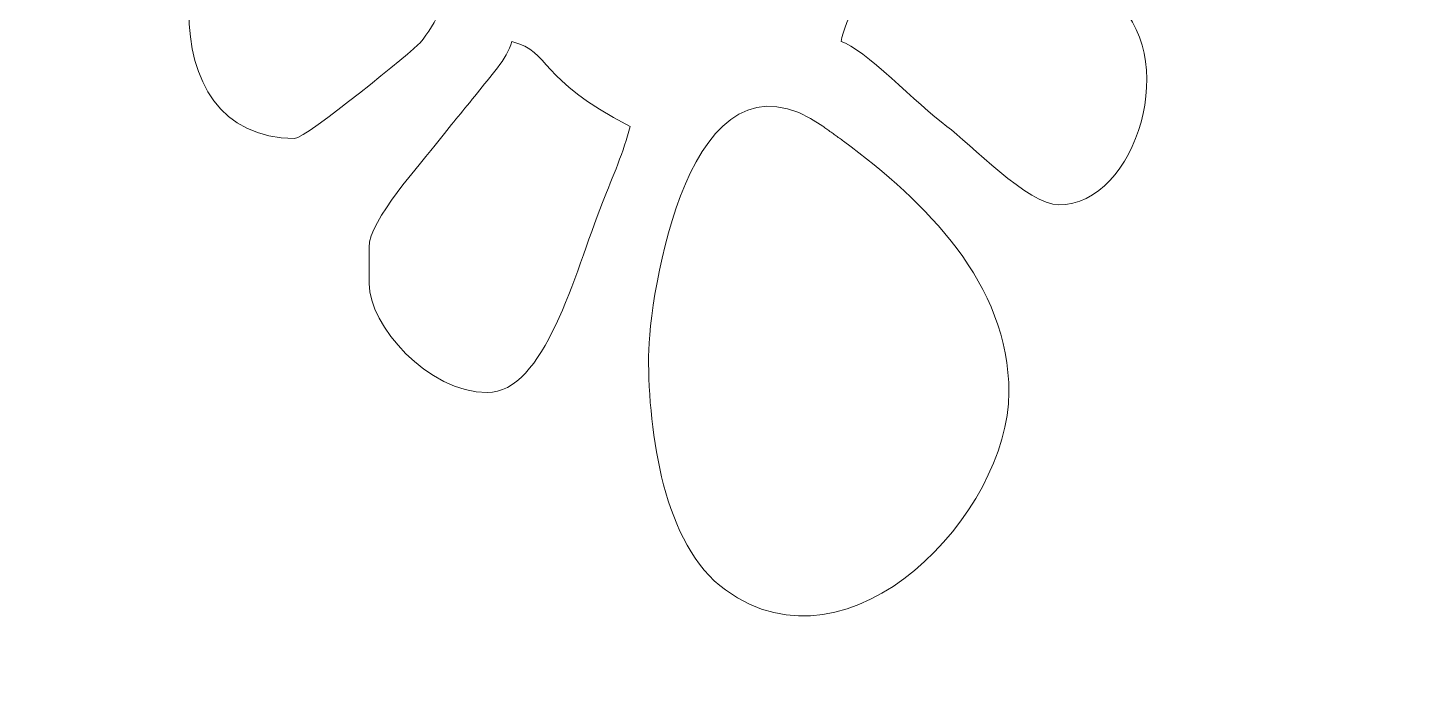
# Model space of a CAD drawing. Header units: centimetres. Extents: x -11.7 to 11.7, y -11.4 to 11.4.
# Drawn here: x 5.11 to 5.847, y 5.987 to 6.342 of the extents above; entities that cross this region are included whole.
import ezdxf

# ---------------------------------------------------------------- set-up
doc = ezdxf.new("R2010")
doc.units = ezdxf.units.CM
doc.header["$MEASUREMENT"] = 0
doc.layers.add('Layer 1', color=7, linetype='Continuous')

msp = doc.modelspace()

# ---------------------------------------------------------------- linework, layer by layer
at = {"layer": 'Layer 1', "lineweight": 9}
for points, knots in [([(0.34511, 11.38151), (0.34511, 11.38151), (11.72662, 11.38151), (11.72662, 11.38151), (11.72662, 11.38151), (11.72662, 11.38151), (11.72662, 11.38151), (11.72662, 11.38151), (11.72662, -11.38151), (11.72662, -11.38151), (11.72662, -11.38151), (11.72662, -11.38151), (11.72662, -11.38151), (11.72662, -11.38151), (0.34511, -11.38151), (0.34511, -11.38151), (0.34511, -11.38151), (0.34511, -11.38151), (0.34511, -11.38151), (0.34511, -11.38151), (0.34511, 11.38151), (0.34511, 11.38151)], [0, 0, 0, 0, 0.142857, 0.142857, 0.142857, 0.285714, 0.285714, 0.285714, 0.428571, 0.428571, 0.428571, 0.571429, 0.571429, 0.571429, 0.714286, 0.714286, 0.714286, 0.857143, 0.857143, 0.857143, 1, 1, 1, 1]), ([(5.19573, 6.35109), (5.19573, 6.31453), (5.2126, 6.28373), (5.25178, 6.28373), (5.25178, 6.28373), (5.25178, 6.28373), (5.25178, 6.28373), (5.25805, 6.28373), (5.31534, 6.33099), (5.31833, 6.33443), (5.31833, 6.33443), (5.31833, 6.33443), (5.31833, 6.33443), (5.33579, 6.35474), (5.3443, 6.39442), (5.32636, 6.4205), (5.32636, 6.4205), (5.32635, 6.4205), (5.32635, 6.4205), (5.31744, 6.43338), (5.30348, 6.43999), (5.28748, 6.43531), (5.28748, 6.43531), (5.28748, 6.43531), (5.28748, 6.43531), (5.276, 6.43198), (5.26197, 6.41868), (5.25224, 6.41161), (5.25224, 6.41161), (5.25224, 6.41161), (5.25224, 6.41161), (5.24039, 6.40303), (5.23081, 6.39473), (5.21924, 6.38599), (5.21924, 6.38599), (5.21924, 6.38599), (5.21924, 6.38599), (5.20855, 6.37793), (5.19577, 6.36925), (5.19577, 6.35109), (5.19577, 6.35109), (5.19577, 6.35109), (5.19577, 6.35109), (5.19577, 6.35109), (5.19573, 6.35109), (5.19573, 6.35109)], [0, 0, 0, 0, 0.066667, 0.066667, 0.066667, 0.133333, 0.133333, 0.133333, 0.2, 0.2, 0.2, 0.266667, 0.266667, 0.266667, 0.333333, 0.333333, 0.333333, 0.4, 0.4, 0.4, 0.466667, 0.466667, 0.466667, 0.533333, 0.533333, 0.533333, 0.6, 0.6, 0.6, 0.666667, 0.666667, 0.666667, 0.733333, 0.733333, 0.733333, 0.8, 0.8, 0.8, 0.866667, 0.866667, 0.866667, 0.933333, 0.933333, 0.933333, 1, 1, 1, 1]), ([(5.54169, 6.33506), (5.55314, 6.33209), (5.5826, 6.30141), (5.59774, 6.29014), (5.59774, 6.29014), (5.59774, 6.29014), (5.59774, 6.29014), (5.60951, 6.28137), (5.64125, 6.24844), (5.65705, 6.24844), (5.65705, 6.24844), (5.65705, 6.24844), (5.65705, 6.24844), (5.69862, 6.24844), (5.72288, 6.32879), (5.68477, 6.35884), (5.68477, 6.35884), (5.68477, 6.35884), (5.68477, 6.35884), (5.68477, 6.35884), (5.57135, 6.40884), (5.57135, 6.40884), (5.57135, 6.40884), (5.57134, 6.40884), (5.57134, 6.40884), (5.56816, 6.40244), (5.56741, 6.39574), (5.56519, 6.38921), (5.56519, 6.38921), (5.56519, 6.38921), (5.56519, 6.38921), (5.558, 6.3681), (5.54266, 6.3459), (5.54173, 6.33506), (5.54173, 6.33506), (5.54173, 6.33506), (5.54173, 6.33506), (5.54173, 6.33506), (5.54169, 6.33506), (5.54169, 6.33506)], [0, 0, 0, 0, 0.076923, 0.076923, 0.076923, 0.153846, 0.153846, 0.153846, 0.230769, 0.230769, 0.230769, 0.307692, 0.307692, 0.307692, 0.384615, 0.384615, 0.384615, 0.461538, 0.461538, 0.461538, 0.538462, 0.538462, 0.538462, 0.615385, 0.615385, 0.615385, 0.692308, 0.692308, 0.692308, 0.769231, 0.769231, 0.769231, 0.846154, 0.846154, 0.846154, 0.923077, 0.923077, 0.923077, 1, 1, 1, 1]), ([(5.63069, 6.14899), (5.63069, 6.20674), (5.58651, 6.25008), (5.54295, 6.28226), (5.54295, 6.28226), (5.54295, 6.28226), (5.54295, 6.28226), (5.54295, 6.28226), (5.54295, 6.28226), (5.54295, 6.28226), (5.54295, 6.28226), (5.54295, 6.28226), (5.54295, 6.28226), (5.54221, 6.28281), (5.54148, 6.28335), (5.54074, 6.28389), (5.54074, 6.28389), (5.54074, 6.28389), (5.54074, 6.28389), (5.54, 6.28443), (5.53926, 6.28496), (5.53853, 6.2855), (5.53853, 6.2855), (5.53853, 6.2855), (5.53853, 6.2855), (5.53779, 6.28603), (5.53705, 6.28656), (5.53632, 6.28709), (5.53632, 6.28709), (5.53632, 6.28709), (5.53632, 6.28709), (5.53632, 6.28709), (5.53632, 6.28709), (5.53632, 6.28709), (5.53632, 6.28709), (5.53632, 6.28709), (5.53632, 6.28709), (5.53558, 6.28761), (5.53485, 6.28814), (5.53412, 6.28866), (5.53412, 6.28866), (5.53411, 6.28866), (5.53411, 6.28866), (5.53338, 6.28918), (5.53265, 6.28969), (5.53192, 6.29021), (5.53192, 6.29021), (5.53192, 6.29021), (5.53192, 6.29021), (5.46085, 6.34013), (5.4396, 6.19925), (5.4396, 6.16824), (5.4396, 6.16824), (5.4396, 6.16824), (5.4396, 6.16824), (5.43959, 6.16824), (5.43956, 6.16824), (5.43956, 6.16824), (5.43956, 6.16824), (5.43956, 6.16823), (5.43956, 6.16823), (5.43956, 6.12758), (5.44727, 6.0683), (5.48033, 6.04429), (5.48033, 6.04429), (5.48033, 6.04429), (5.48033, 6.04429), (5.54713, 5.99578), (5.63069, 6.08544), (5.63069, 6.14899)], [0, 0, 0, 0, 0.043478, 0.043478, 0.043478, 0.086957, 0.086957, 0.086957, 0.130435, 0.130435, 0.130435, 0.173913, 0.173913, 0.173913, 0.217391, 0.217391, 0.217391, 0.26087, 0.26087, 0.26087, 0.304348, 0.304348, 0.304348, 0.347826, 0.347826, 0.347826, 0.391304, 0.391304, 0.391304, 0.434783, 0.434783, 0.434783, 0.478261, 0.478261, 0.478261, 0.521739, 0.521739, 0.521739, 0.565217, 0.565217, 0.565217, 0.608696, 0.608696, 0.608696, 0.652174, 0.652174, 0.652174, 0.695652, 0.695652, 0.695652, 0.73913, 0.73913, 0.73913, 0.782609, 0.782609, 0.782609, 0.826087, 0.826087, 0.826087, 0.869565, 0.869565, 0.869565, 0.913043, 0.913043, 0.913043, 0.956522, 0.956522, 0.956522, 1, 1, 1, 1]), ([(5.29129, 6.22598), (5.29129, 6.22598), (5.29129, 6.20673), (5.29129, 6.20673), (5.29129, 6.20673), (5.29129, 6.20673), (5.29129, 6.20673), (5.29129, 6.18468), (5.32271, 6.14899), (5.35392, 6.14899), (5.35392, 6.14899), (5.35392, 6.14899), (5.35392, 6.14899), (5.38452, 6.14899), (5.40002, 6.21111), (5.41513, 6.24979), (5.41513, 6.24979), (5.41513, 6.24979), (5.41513, 6.24979), (5.42058, 6.26375), (5.4265, 6.27672), (5.42971, 6.29014), (5.42971, 6.29014), (5.42971, 6.29014), (5.42971, 6.29014), (5.37971, 6.3159), (5.38841, 6.32952), (5.3671, 6.33506), (5.3671, 6.33506), (5.3671, 6.33506), (5.3671, 6.33506), (5.36452, 6.32586), (5.35511, 6.31614), (5.34878, 6.30799), (5.34878, 6.30799), (5.34877, 6.30799), (5.34877, 6.30799), (5.34105, 6.29809), (5.33611, 6.29275), (5.3285, 6.28282), (5.3285, 6.28282), (5.3285, 6.28282), (5.3285, 6.28282), (5.31865, 6.27004), (5.29132, 6.24048), (5.29132, 6.22598), (5.29132, 6.22598), (5.29132, 6.22598), (5.29132, 6.22598), (5.29132, 6.22598), (5.29129, 6.22598), (5.29129, 6.22598)], [0, 0, 0, 0, 0.058824, 0.058824, 0.058824, 0.117647, 0.117647, 0.117647, 0.176471, 0.176471, 0.176471, 0.235294, 0.235294, 0.235294, 0.294118, 0.294118, 0.294118, 0.352941, 0.352941, 0.352941, 0.411765, 0.411765, 0.411765, 0.470588, 0.470588, 0.470588, 0.529412, 0.529412, 0.529412, 0.588235, 0.588235, 0.588235, 0.647059, 0.647059, 0.647059, 0.705882, 0.705882, 0.705882, 0.764706, 0.764706, 0.764706, 0.823529, 0.823529, 0.823529, 0.882353, 0.882353, 0.882353, 0.941176, 0.941176, 0.941176, 1, 1, 1, 1])]:
    msp.add_open_spline(points, degree=3, knots=knots, dxfattribs=at)

doc.saveas('drawing.dxf')
